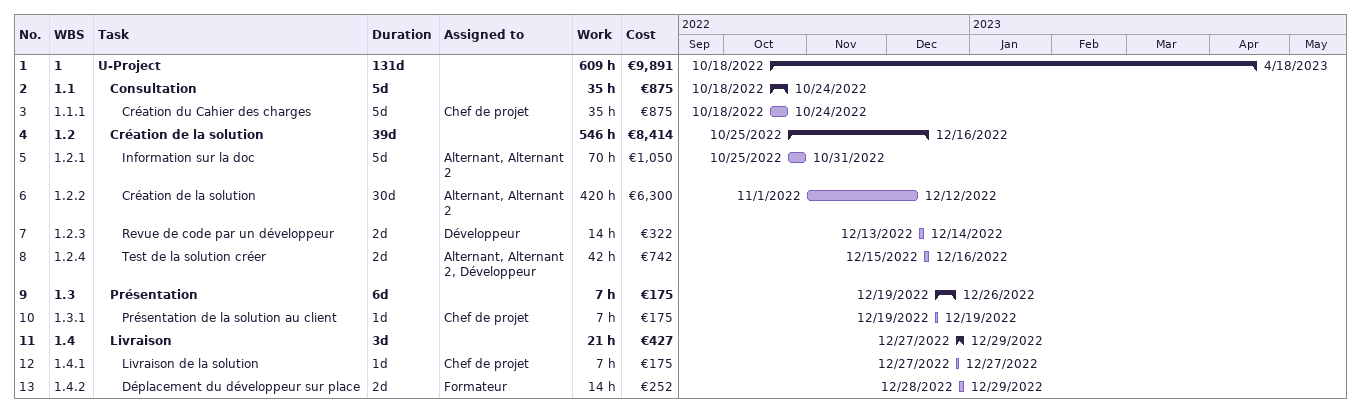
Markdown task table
| ID | WBS | Task | Duration | Start | Finish | Resources | Work (h) | Cost (€) |
|---|---|---|---|---|---|---|---|---|
| 1 | 1 | **U-Project** | 131d | 2022-10-18 | 2023-04-18 |  | 609 | 9891 |
| 2 | 1.1 | **Consultation** | 5d | 2022-10-18 | 2022-10-24 |  | 35 | 875 |
| 3 | 1.1.1 | Création du Cahier des charges | 5d | 2022-10-18 | 2022-10-24 | Chef de projet | 35 | 875 |
| 4 | 1.2 | **Création de la solution** | 39d | 2022-10-25 | 2022-12-16 |  | 546 | 8414 |
| 5 | 1.2.1 | Information sur la doc | 5d | 2022-10-25 | 2022-10-31 | Alternant, Alternant 2 | 70 | 1050 |
| 6 | 1.2.2 | Création de la solution | 30d | 2022-11-01 | 2022-12-12 | Alternant, Alternant 2 | 420 | 6300 |
| 7 | 1.2.3 | Revue de code par un développeur | 2d | 2022-12-13 | 2022-12-14 | Développeur | 14 | 322 |
| 8 | 1.2.4 | Test de la solution créer | 2d | 2022-12-15 | 2022-12-16 | Alternant, Alternant 2, Développeur | 42 | 742 |
| 9 | 1.3 | **Présentation** | 6d | 2022-12-19 | 2022-12-26 |  | 7 | 175 |
| 10 | 1.3.1 | Présentation de la solution au client | 1d | 2022-12-19 | 2022-12-19 | Chef de projet | 7 | 175 |
| 11 | 1.4 | **Livraison** | 3d | 2022-12-27 | 2022-12-29 |  | 21 | 427 |
| 12 | 1.4.1 | Livraison de la solution | 1d | 2022-12-27 | 2022-12-27 | Chef de projet | 7 | 175 |
| 13 | 1.4.2 | Déplacement du développeur sur place | 2d | 2022-12-28 | 2022-12-29 | Formateur | 14 | 252 |
